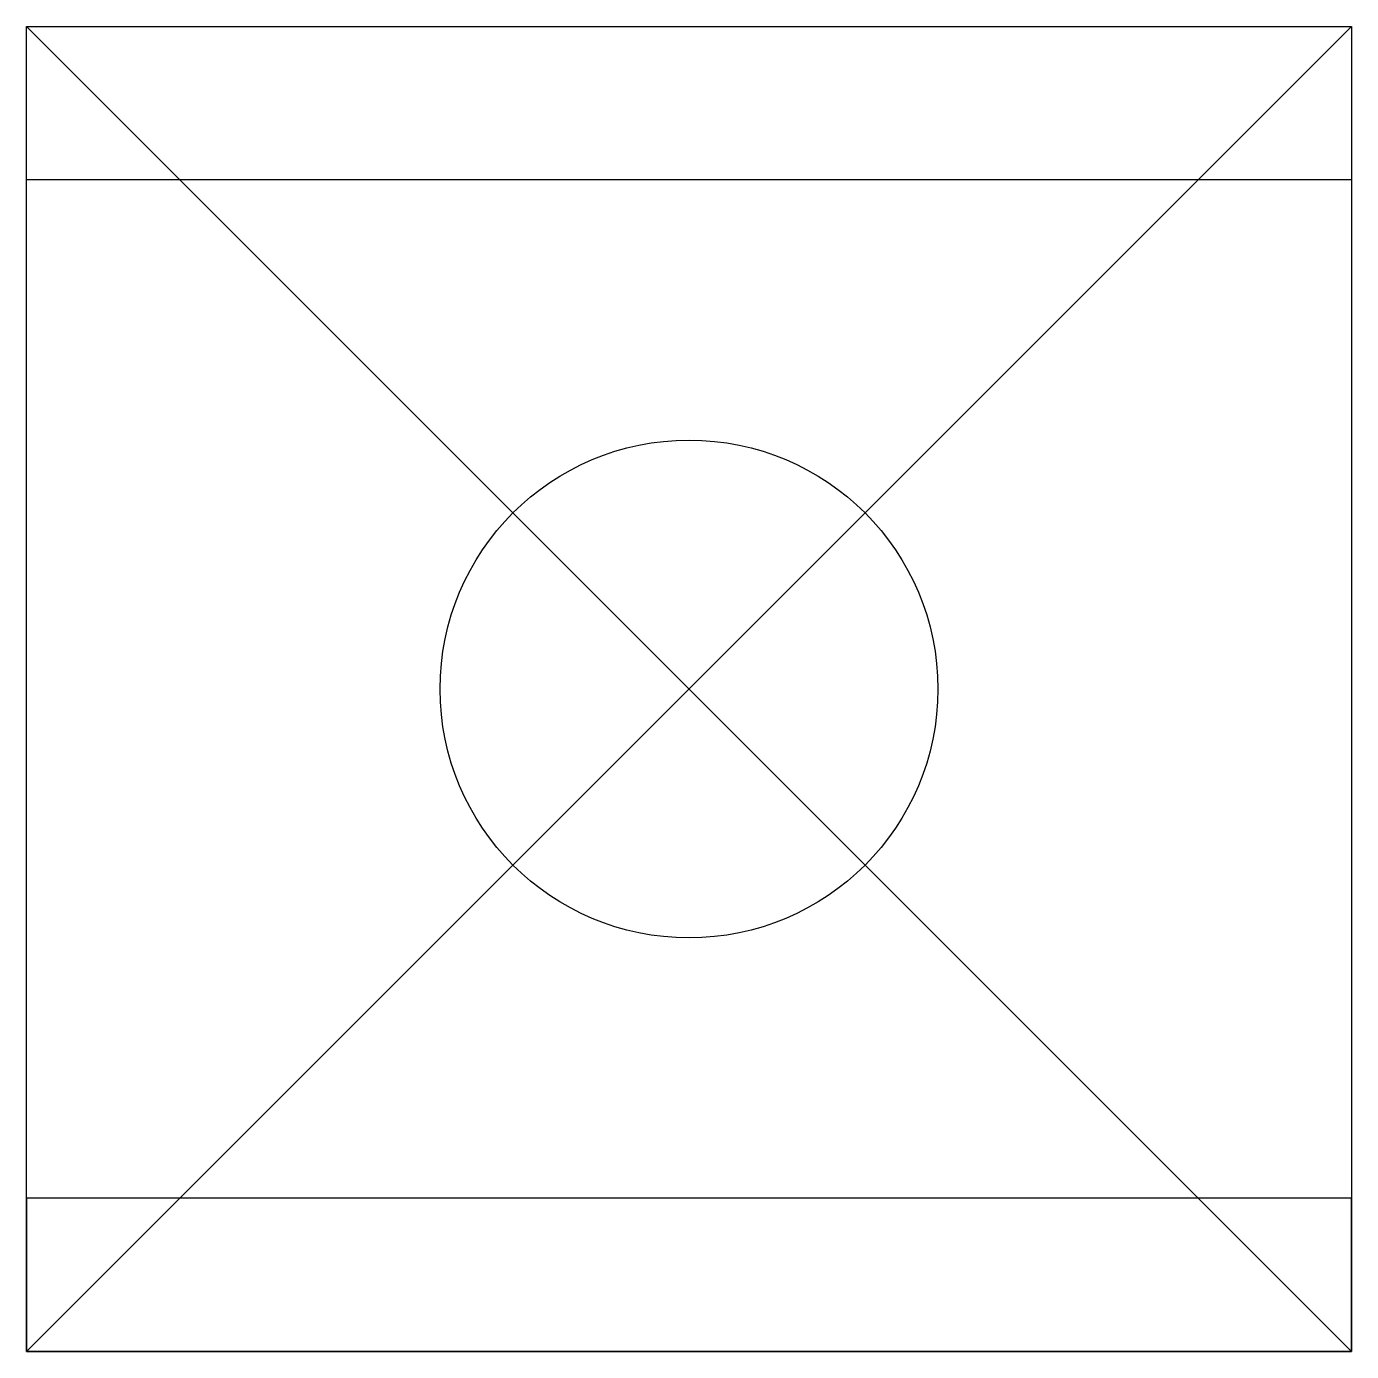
# Model space of a CAD drawing. Header units: millimetres. Extents: x -8.6 to 8.6, y -8.7 to 8.7.
import ezdxf

# ---------------------------------------------------------------- set-up
doc = ezdxf.new("R2010")
doc.units = ezdxf.units.MM
doc.layers.get('0').update_dxf_attribs({"linetype": 'CONTINUOUS'})

msp = doc.modelspace()

# ---------------------------------------------------------------- linework, layer by layer
for p, q in [((-8.65, -8.65), (-8.65, 8.65)), ((-8.65, 8.65), (8.65, 8.65)), ((8.65, -8.65), (-8.65, 8.65)), ((-8.65, -8.65), (8.65, 8.65)), ((-8.65, 8.65), (8.65, 8.65)), ((-8.65, 6.65), (-8.65, 8.65)), ((8.65, 8.65), (8.65, -8.65)), ((8.65, 8.65), (8.65, 6.65)), ((8.65, 6.65), (-8.65, 6.65)), ((8.65, -6.65), (-8.65, -6.65)), ((-8.65, -6.65), (-8.65, -8.65)), ((8.65, -8.65), (8.65, -6.65)), ((8.65, -8.65), (-8.65, -8.65)), ((-8.65, -8.65), (8.65, -8.65))]:
    msp.add_line(p, q)
msp.add_circle((0, 0), 3.25)

doc.saveas('drawing.dxf')
